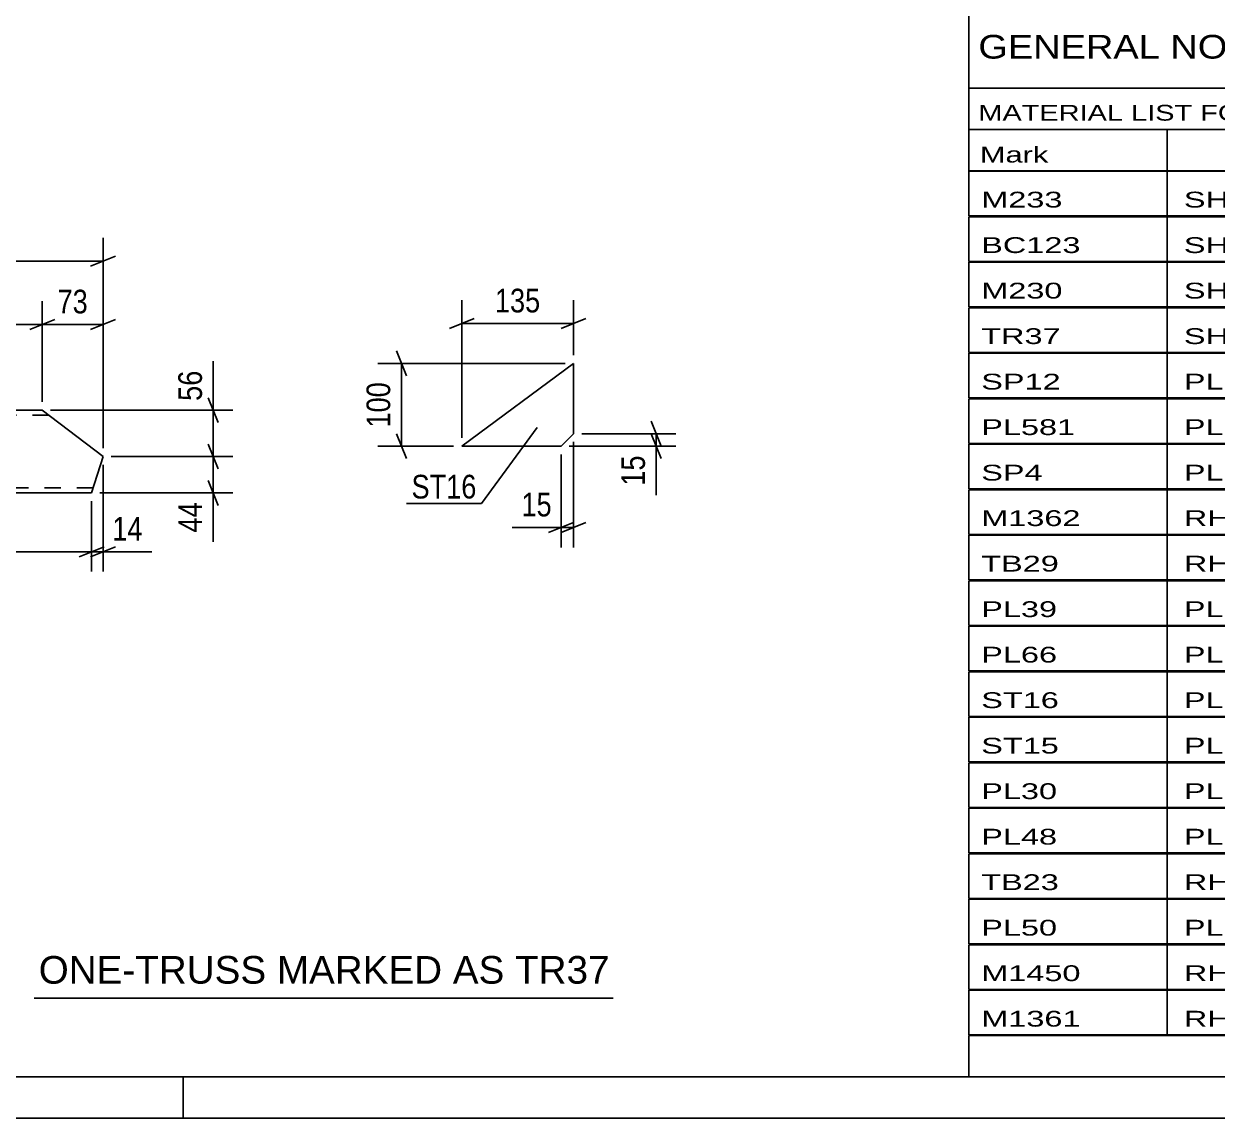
# Model space of a CAD drawing. Header units: millimetres. Extents: x 0 to 841, y 0 to 594.
# Drawn here: x 401.7 to 546, y 0 to 132.3 of the extents above; entities that cross this region are included whole.
import ezdxf

# ---------------------------------------------------------------- set-up
doc = ezdxf.new("R2010")
doc.units = ezdxf.units.MM
doc.linetypes.add('DXK_LINE_DOT2', pattern=[3.9198, 1.9599, -1.9599])
doc.styles.add('Arial', font='ARIAL.TTF', dxfattribs={"height": 0.2})
doc.styles.add('Arial Narrow', font='ARIALN.TTF', dxfattribs={"height": 0.2})

# ---------------------------------------------------------------- blocks, each defined once
blk = doc.blocks.new('Unknown-247305070-1135 - 20638')
at = {"color": 5, "linetype": 'Continuous'}
for p, q in [((5, 5), (836, 5)), ((421, 0), (421, 5)), ((0, 0), (841, 0))]:
    blk.add_line(p, q, dxfattribs=at)
blk = doc.blocks.new('Part-247305070-6818 - 6812')
at = {"color": 2, "linetype": 'Continuous'}
for p, q in [((354.88, 82.42), (355.86, 85.56)), ((383.87, 85.56), (355.86, 85.56)), ((403.97, 85.56), (383.97, 85.56)), ((411.32, 79.97), (403.97, 85.56)), ((363.87, 75.56), (354.88, 82.42)), ((411.32, 79.97), (409.94, 75.56)), ((383.87, 75.56), (363.87, 75.56)), ((409.94, 75.56), (383.97, 75.56))]:
    blk.add_line(p, q, dxfattribs=at)
at = {"color": 7, "linetype": 'DXK_LINE_DOT2'}
for p, q in [((383.87, 84.96), (355.67, 84.96)), ((404.76, 84.96), (383.97, 84.96)), ((383.87, 76.16), (363.08, 76.16)), ((410.13, 76.16), (383.97, 76.16))]:
    blk.add_line(p, q, dxfattribs=at)
blk = doc.blocks.new('Part-247305070-5762 - 5756')
at = {"color": 2, "linetype": 'Continuous'}
for p, q in [((468.19, 91.22), (454.69, 81.22)), ((468.19, 82.72), (468.19, 91.22)), ((466.69, 81.22), (468.19, 82.72)), ((454.69, 81.22), (466.69, 81.22))]:
    blk.add_line(p, q, dxfattribs=at)
blk = doc.blocks.new('StraightDimension-247305070-6902 - 6812')
at = {"color": 7, "linetype": 'Continuous'}
for p, q in [((424.63, 85.56), (424.63, 91.47)), ((424.63, 85.56), (424.63, 91.47)), ((424.03, 87.06), (425.23, 84.06)), ((404.97, 85.56), (427.03, 85.56)), ((424.63, 79.97), (424.63, 85.56)), ((425.23, 78.47), (424.03, 81.47)), ((412.32, 79.97), (427.03, 79.97))]:
    blk.add_line(p, q, dxfattribs=at)
at = {"color": 0}
blk.add_wipeout([(423.88, 90.94), (419.68, 90.94), (419.68, 86.09), (423.88, 86.09)], dxfattribs=at)
at = {"color": 3, "style": 'Arial Narrow'}
blk.add_text('56', height=2.863, rotation=90.0002, dxfattribs=at).set_placement((423.28, 86.69))
blk = doc.blocks.new('StraightDimension-247305070-6921 - 6812')
at = {"color": 7, "linetype": 'Continuous'}
for p, q in [((424.03, 81.47), (425.23, 78.47)), ((412.32, 79.97), (427.03, 79.97)), ((424.63, 75.56), (424.63, 79.97)), ((425.23, 74.06), (424.03, 77.06)), ((410.94, 75.56), (427.03, 75.56)), ((424.63, 75.56), (424.63, 69.66)), ((424.63, 75.56), (424.63, 69.66))]:
    blk.add_line(p, q, dxfattribs=at)
at = {"color": 0}
blk.add_wipeout([(423.88, 75.04), (419.68, 75.04), (419.68, 70.18), (423.88, 70.18)], dxfattribs=at)
at = {"color": 3, "style": 'Arial Narrow'}
blk.add_text('44', height=2.863, rotation=90.0002, dxfattribs=at).set_placement((423.28, 70.78))
blk = doc.blocks.new('StraightDimension-247305070-7006 - 6812')
at = {"color": 7, "linetype": 'Continuous'}
for p, q in [((411.32, 78.97), (411.32, 66.06)), ((409.94, 74.56), (409.94, 66.06)), ((408.44, 67.86), (411.44, 69.06)), ((412.82, 69.06), (409.82, 67.86)), ((409.94, 68.46), (411.32, 68.46)), ((411.32, 68.46), (417.22, 68.46)), ((411.32, 68.46), (417.22, 68.46))]:
    blk.add_line(p, q, dxfattribs=at)
at = {"color": 0}
blk.add_wipeout([(416.7, 69.21), (416.7, 73.41), (411.84, 73.41), (411.84, 69.21)], dxfattribs=at)
at = {"color": 3, "style": 'Arial Narrow'}
blk.add_text('14', height=2.863, dxfattribs=at).set_placement((412.44, 69.81))
blk = doc.blocks.new('StraightDimension-247305070-6963 - 6812')
at = {"color": 7, "linetype": 'Continuous'}
for p, q in [((355.86, 86.56), (355.86, 98.76)), ((403.97, 86.56), (403.97, 98.76)), ((357.36, 96.51), (354.36, 95.31)), ((355.86, 95.91), (403.97, 95.91)), ((402.47, 95.31), (405.47, 96.51))]:
    blk.add_line(p, q, dxfattribs=at)
at = {"color": 0}
blk.add_wipeout([(384.17, 96.66), (384.17, 100.86), (375.66, 100.86), (375.66, 96.66)], dxfattribs=at)
at = {"color": 3, "style": 'Arial Narrow'}
blk.add_text('3083', height=2.863, dxfattribs=at).set_placement((376.26, 97.26))
blk = doc.blocks.new('StraightDimension-247305070-6982 - 6812')
at = {"color": 7, "linetype": 'Continuous'}
for p, q in [((403.97, 86.56), (403.97, 98.76)), ((411.32, 80.97), (411.32, 98.76)), ((402.47, 95.31), (405.47, 96.51)), ((403.97, 95.91), (411.32, 95.91)), ((412.82, 96.51), (409.82, 95.31))]:
    blk.add_line(p, q, dxfattribs=at)
at = {"color": 0}
blk.add_wipeout([(410.07, 96.66), (410.07, 100.86), (405.22, 100.86), (405.22, 96.66)], dxfattribs=at)
at = {"color": 3, "style": 'Arial Narrow'}
blk.add_text('73', height=2.863, dxfattribs=at).set_placement((405.82, 97.26))
blk = doc.blocks.new('StraightDimension-247305070-6995 - 6812')
at = {"color": 7, "linetype": 'Continuous'}
for p, q in [((354.88, 83.42), (354.88, 106.41)), ((411.32, 80.97), (411.32, 106.41)), ((356.38, 104.16), (353.38, 102.96)), ((409.82, 102.96), (412.82, 104.16)), ((354.88, 103.56), (411.32, 103.56))]:
    blk.add_line(p, q, dxfattribs=at)
at = {"color": 0}
blk.add_wipeout([(387.35, 104.31), (387.35, 108.51), (378.84, 108.51), (378.84, 104.31)], dxfattribs=at)
at = {"color": 3, "style": 'Arial Narrow'}
blk.add_text('3167', height=2.863, dxfattribs=at).set_placement((379.44, 104.91))
blk = doc.blocks.new('StraightDimension-247305070-7023 - 6812')
at = {"color": 7, "linetype": 'Continuous'}
for p, q in [((363.87, 74.56), (363.87, 66.06)), ((409.94, 74.56), (409.94, 66.06)), ((365.37, 69.06), (362.37, 67.86)), ((363.87, 68.46), (409.94, 68.46)), ((408.44, 67.86), (411.44, 69.06))]:
    blk.add_line(p, q, dxfattribs=at)
at = {"color": 0}
blk.add_wipeout([(391.16, 69.21), (391.16, 73.41), (382.65, 73.41), (382.65, 69.21)], dxfattribs=at)
at = {"color": 3, "style": 'Arial Narrow'}
blk.add_text('3063', height=2.863, dxfattribs=at).set_placement((383.25, 69.81))
blk = doc.blocks.new('StraightDimension-247305070-5800 - 5756')
at = {"color": 7, "linetype": 'Continuous'}
for p, q in [((468.19, 81.72), (468.19, 68.98)), ((466.69, 80.22), (466.69, 68.98)), ((466.69, 71.38), (460.78, 71.38)), ((466.69, 71.38), (460.78, 71.38)), ((465.19, 70.78), (468.19, 71.98)), ((469.69, 71.98), (466.69, 70.78)), ((466.69, 71.38), (468.19, 71.38))]:
    blk.add_line(p, q, dxfattribs=at)
at = {"color": 0}
blk.add_wipeout([(466.16, 72.13), (466.16, 76.33), (461.31, 76.33), (461.31, 72.13)], dxfattribs=at)
at = {"color": 3, "style": 'Arial Narrow'}
blk.add_text('15', height=2.863, dxfattribs=at).set_placement((461.91, 72.73))
blk = doc.blocks.new('StraightDimension-247305070-5776 - 5756')
at = {"color": 7, "linetype": 'Continuous'}
for p, q in [((446.79, 92.72), (447.99, 89.72)), ((467.19, 91.22), (444.54, 91.22)), ((447.39, 81.22), (447.39, 91.22)), ((447.99, 79.72), (446.79, 82.72)), ((453.69, 81.22), (444.54, 81.22))]:
    blk.add_line(p, q, dxfattribs=at)
at = {"color": 0}
blk.add_wipeout([(446.64, 89.56), (442.44, 89.56), (442.44, 82.87), (446.64, 82.87)], dxfattribs=at)
at = {"color": 3, "style": 'Arial Narrow'}
blk.add_text('100', height=2.863, rotation=90.0002, dxfattribs=at).set_placement((446.04, 83.47))
blk = doc.blocks.new('StraightDimension-247305070-5788 - 5756')
at = {"color": 7, "linetype": 'Continuous'}
for p, q in [((454.69, 82.22), (454.69, 98.88)), ((468.19, 92.22), (468.19, 98.88)), ((456.19, 96.63), (453.19, 95.43)), ((454.69, 96.03), (468.19, 96.03)), ((466.69, 95.43), (469.69, 96.63))]:
    blk.add_line(p, q, dxfattribs=at)
at = {"color": 0}
blk.add_wipeout([(464.78, 96.78), (464.78, 100.98), (458.1, 100.98), (458.1, 96.78)], dxfattribs=at)
at = {"color": 3, "style": 'Arial Narrow'}
blk.add_text('135', height=2.863, dxfattribs=at).set_placement((458.7, 97.38))
blk = doc.blocks.new('StraightDimension-247305070-5764 - 5756')
at = {"color": 7, "linetype": 'Continuous'}
for p, q in [((477.59, 84.22), (478.79, 81.22)), ((469.19, 82.72), (480.59, 82.72)), ((478.79, 79.72), (477.59, 82.72)), ((478.19, 81.22), (478.19, 82.72)), ((467.69, 81.22), (480.59, 81.22)), ((478.19, 81.22), (478.19, 75.31)), ((478.19, 81.22), (478.19, 75.31))]:
    blk.add_line(p, q, dxfattribs=at)
at = {"color": 0}
blk.add_wipeout([(477.44, 80.69), (473.24, 80.69), (473.24, 75.84), (477.44, 75.84)], dxfattribs=at)
at = {"color": 3, "style": 'Arial Narrow'}
blk.add_text('15', height=2.863, rotation=90.0002, dxfattribs=at).set_placement((476.84, 76.44))
blk = doc.blocks.new('Unknown-247305070-43456 - 20638')
at = {"color": 7, "linetype": 'Continuous'}
for p, q in [((516, 124.5), (516, 135.75)), ((516, 124.5), (676, 124.5)), ((516, 124.5), (516, 119.5)), ((516, 119.5), (676, 119.5)), ((516, 119.5), (516, 114.5)), ((540, 119.5), (540, 114.5)), ((516, 114.5), (676, 114.5)), ((516, 114.45), (516, 109.05)), ((516, 114.45), (676, 114.45)), ((540, 114.5), (540, 109)), ((516, 109.05), (676, 109.05)), ((516, 108.95), (516, 103.55)), ((516, 108.95), (676, 108.95)), ((540, 109), (540, 103.5)), ((516, 103.55), (676, 103.55)), ((516, 103.45), (516, 98.05)), ((516, 103.45), (676, 103.45)), ((540, 103.5), (540, 98)), ((516, 98.05), (676, 98.05)), ((516, 97.95), (516, 92.55)), ((516, 97.95), (676, 97.95)), ((540, 98), (540, 92.5)), ((516, 92.55), (676, 92.55)), ((516, 92.45), (516, 87.05)), ((516, 92.45), (676, 92.45)), ((540, 92.5), (540, 87)), ((516, 87.05), (676, 87.05)), ((516, 86.95), (516, 81.55)), ((516, 86.95), (676, 86.95)), ((540, 87), (540, 81.5)), ((516, 81.55), (676, 81.55)), ((516, 81.45), (516, 76.05)), ((516, 81.45), (676, 81.45)), ((540, 81.5), (540, 76)), ((516, 76.05), (676, 76.05)), ((516, 75.95), (516, 70.55)), ((516, 75.95), (676, 75.95)), ((540, 76), (540, 70.5)), ((516, 70.55), (676, 70.55)), ((516, 70.45), (516, 65.05)), ((516, 70.45), (676, 70.45)), ((540, 70.5), (540, 65)), ((516, 65.05), (676, 65.05)), ((516, 64.95), (516, 59.55)), ((516, 64.95), (676, 64.95)), ((540, 65), (540, 59.5)), ((516, 59.55), (676, 59.55)), ((516, 59.45), (516, 54.05)), ((516, 59.45), (676, 59.45)), ((540, 59.5), (540, 54)), ((516, 54.05), (676, 54.05)), ((516, 53.95), (516, 48.55)), ((516, 53.95), (676, 53.95)), ((540, 54), (540, 48.5)), ((516, 48.55), (676, 48.55)), ((516, 48.45), (516, 43.05)), ((516, 48.45), (676, 48.45)), ((540, 48.5), (540, 43)), ((516, 43.05), (676, 43.05)), ((516, 42.95), (516, 37.55)), ((516, 42.95), (676, 42.95)), ((540, 43), (540, 37.5)), ((516, 37.55), (676, 37.55)), ((516, 37.45), (516, 32.05)), ((516, 37.45), (676, 37.45)), ((540, 37.5), (540, 32)), ((516, 32.05), (676, 32.05)), ((516, 31.95), (516, 26.55)), ((516, 31.95), (676, 31.95)), ((540, 32), (540, 26.5)), ((516, 26.55), (676, 26.55)), ((516, 26.45), (516, 21.05)), ((516, 26.45), (676, 26.45)), ((540, 26.5), (540, 21)), ((516, 21.05), (676, 21.05)), ((516, 20.95), (516, 15.55)), ((516, 20.95), (676, 20.95)), ((540, 21), (540, 15.5)), ((516, 15.55), (676, 15.55)), ((516, 15.45), (516, 10.05)), ((516, 15.45), (676, 15.45)), ((540, 15.5), (540, 10)), ((516, 10.05), (676, 10.05)), ((516, 10), (676, 10)), ((516, 10), (516, 5)), ((516, 5), (676, 5))]:
    blk.add_line(p, q, dxfattribs=at)
at = {"color": 7, "style": 'Arial Narrow'}
for s, height, width, p in [('GENERAL NOTES & WELD DETAILS :', 2.8633, 1.4, (517.15, 128.06)), ("MATERIAL LIST FOR ASSEMBLY MK'D", 1.9089, 1.6, (517.15, 120.56)), ('Mark', 1.909, 1.7, (517.34, 115.5))]:
    blk.add_text(s, height=height, dxfattribs=dict(at, width=width)).set_placement(p)
at = {"color": 7, "linetype": 'Continuous', "style": 'Arial Narrow', "width": 1.794707}
for s, height, p in [('M233', 1.909, (517.5, 110.06)), ('SHS100*6', 1.909, (542, 110.06)), ('BC123', 1.909, (517.5, 104.56)), ('SHS132*6', 1.909, (542, 104.56)), ('M230', 1.909, (517.5, 99.06)), ('SHS100*6', 1.909, (542, 99.06)), ('TR37', 1.909, (517.5, 93.56)), ('SHS100*6', 1.909, (542, 93.56)), ('SP12', 1.909, (517.5, 88.06)), ('PL20*380', 1.909, (542, 88.06)), ('PL581', 1.909, (517.5, 82.56)), ('PL12*300', 1.909, (542, 82.56)), ('SP4', 1.909, (517.5, 77.06)), ('PL16*325', 1.909, (542, 77.06)), ('M1362', 1.909, (517.5, 71.56)), ('RHS100*100*6', 1.9089, (542, 71.56)), ('TB29', 1.909, (517.5, 66.06)), ('RHS150*110*6', 1.9089, (542, 66.06)), ('PL39', 1.909, (517.5, 60.56)), ('PL12*336', 1.909, (542, 60.56)), ('PL66', 1.909, (517.5, 55.06)), ('PL10*150', 1.909, (542, 55.06)), ('ST16', 1.909, (517.5, 49.56)), ('PL8*100', 1.909, (542, 49.56)), ('ST15', 1.909, (517.5, 44.06)), ('PL8*100', 1.909, (542, 44.06)), ('PL30', 1.909, (517.5, 38.56)), ('PL10*120', 1.909, (542, 38.56)), ('PL48', 1.909, (517.5, 33.06)), ('PL12*167', 1.909, (542, 33.06)), ('TB23', 1.909, (517.5, 27.56)), ('RHS150*110*6', 1.9089, (542, 27.56)), ('PL50', 1.909, (517.5, 22.06)), ('PL10*120', 1.909, (542, 22.06)), ('M1450', 1.909, (517.5, 16.56)), ('RHS100*100*6', 1.9089, (542, 16.56)), ('M1361', 1.909, (517.5, 11.06)), ('RHS100*100*6', 1.9089, (542, 11.06))]:
    blk.add_text(s, height=height, dxfattribs=at).set_placement(p)
blk = doc.blocks.new('Unknown-247305070-43457 - 20638')
at = {"color": 7, "linetype": 'Continuous'}
blk.add_line((403, 14.5), (473, 14.5), dxfattribs=at)
at = {"color": 7, "style": 'Arial'}
blk.add_text('ONE-TRUSS MARKED AS TR37', height=3.3428, dxfattribs=at).set_placement((403.54, 16.25))
blk = doc.blocks.new('Mark-247305070-5758 - 5756')
at = {"color": 0}
blk.add_wipeout([(456.47, 74.89), (456.47, 77.89), (448.62, 77.89), (448.62, 74.89)], dxfattribs=at)
blk.add_wipeout([(456.47, 74.89), (456.47, 77.89), (448.62, 77.89), (448.62, 74.89)], dxfattribs=at)
at = {"color": 30, "linetype": 'Continuous'}
for p in [(463.8, 83.49), (448.02, 74.29)]:
    blk.add_line(p, (457.07, 74.29), dxfattribs=at)
at = {"color": 3, "style": 'Arial Narrow'}
blk.add_text('ST16', height=2.863, dxfattribs=at).set_placement((448.62, 74.89))

msp = doc.modelspace()

# ---------------------------------------------------------------- block references
for name in ['Unknown-247305070-1135 - 20638', 'Unknown-247305070-43456 - 20638', 'Part-247305070-5762 - 5756', 'Part-247305070-6818 - 6812', 'Unknown-247305070-43457 - 20638']:
    msp.add_blockref(name, (0, 0))

# ---------------------------------------------------------------- next in the draw order: block references
for name in ['StraightDimension-247305070-6902 - 6812', 'StraightDimension-247305070-5800 - 5756']:
    msp.add_blockref(name, (0, 0))

# ---------------------------------------------------------------- next in the draw order: block references
for name in ['StraightDimension-247305070-6963 - 6812', 'StraightDimension-247305070-5776 - 5756', 'StraightDimension-247305070-6921 - 6812']:
    msp.add_blockref(name, (0, 0))

# ---------------------------------------------------------------- next in the draw order: block references
for name in ['StraightDimension-247305070-6982 - 6812', 'StraightDimension-247305070-5788 - 5756', 'StraightDimension-247305070-7006 - 6812']:
    msp.add_blockref(name, (0, 0))

# ---------------------------------------------------------------- next in the draw order: block references
for name in ['StraightDimension-247305070-6995 - 6812', 'StraightDimension-247305070-5764 - 5756', 'Mark-247305070-5758 - 5756', 'StraightDimension-247305070-7023 - 6812']:
    msp.add_blockref(name, (0, 0))

doc.saveas('drawing.dxf')
